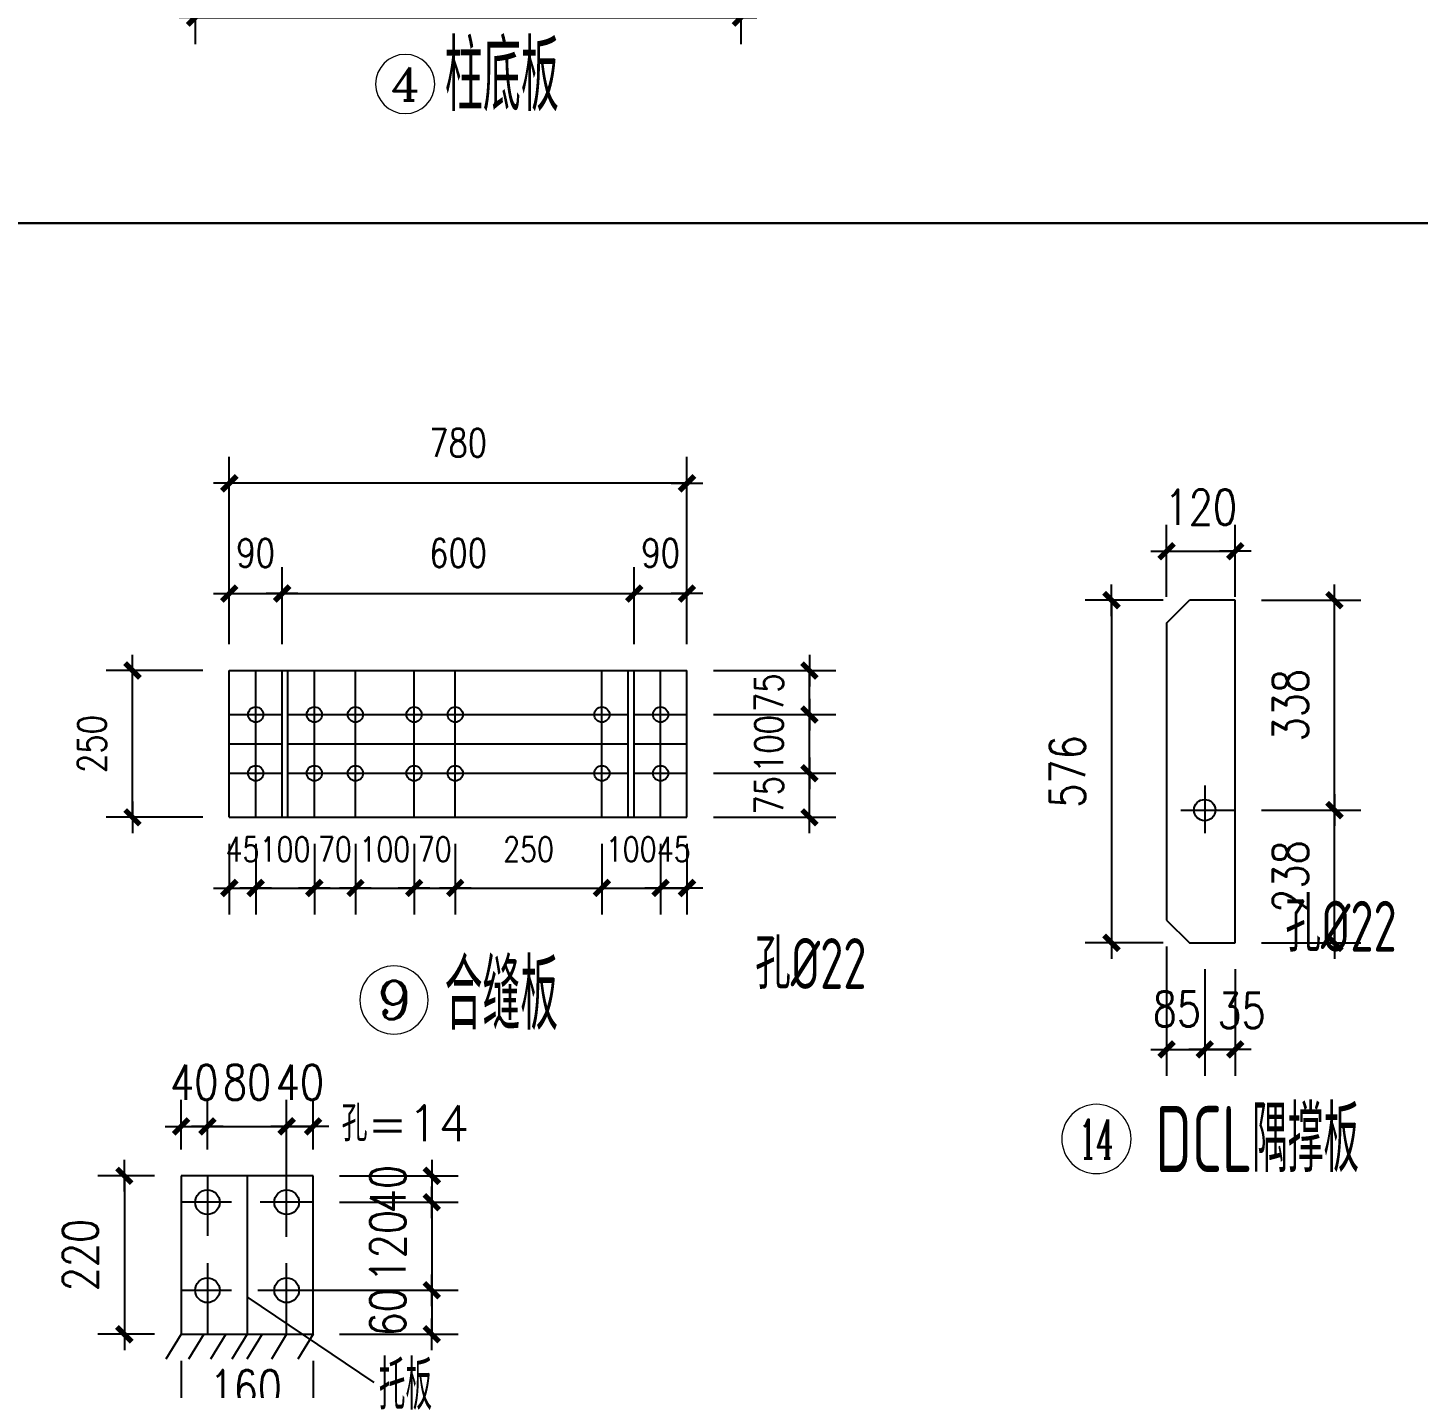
# Model space of a CAD drawing. Header units: millimetres. Extents: x 2451220 to 4527627, y -5186613 to -1639140.
# Drawn here: x 2491625 to 2496364, y -1728184 to -1723549 of the extents above; entities that cross this region are included whole.
import ezdxf
from ezdxf.enums import TextEntityAlignment as Align

# ---------------------------------------------------------------- set-up
doc = ezdxf.new("R2010")
doc.units = ezdxf.units.MM
doc.header["$LTSCALE"] = 1000
doc.header["$PDMODE"] = 34
doc.linetypes.add('CENTER', pattern=[50.8, 31.75, -6.35, 6.35, -6.35])
doc.layers.add('轴线层', color=1, linetype='CENTER', lineweight=15)
doc.layers.add('钢架', color=7, linetype='Continuous', lineweight=25)
doc.styles.add('COMPLEX', font='COMPLEX')
doc.styles.add('DIM_FONT', font='simplex.shx', dxfattribs={"width": 0.8, "bigfont": 'hztxt.shx'})
doc.styles.add('hz', font='gbenor.shx', dxfattribs={"width": 0.75, "height": 100, "bigfont": 'gbcbig.shx'})
doc.styles.get("Standard").update_dxf_attribs({"font": 'txt', "bigfont": 'gbcbig.shx'})
doc.styles.add('TSSD_Label', font='Tssdeng.shx', dxfattribs={"width": 0.7, "bigfont": 'hztxt.shx'})
doc.dimstyles.new('WGH(2)', dxfattribs={"dimscale": 1.2, "dimtxt": 100, "dimasz": 0.5, "dimexe": 75, "dimexo": 75, "dimgap": 75, "dimtad": 1, "dimdec": 0, "dimlfac": 0.5, "dimzin": 0, "dimdsep": 46, "dimtxsty": 'DIM_FONT', "dimblk1": '_DIMX', "dimblk2": '_DIMX', "dimsah": 1, "dimcen": 0.09, "dimclrd": 3, "dimclre": 3, "dimclrt": 7, "dimadec": 0, "dimazin": 0, "dimtfac": 1, "dimtdec": 0, "dimtix": 1, "dimtmove": 2, "dimatfit": 3, "dimldrblk": '_DIMX', "dimfxl": 1, "dimtolj": 1, "dimtzin": 0, "dimarcsym": 0})
doc.dimstyles.new('WGH(3)', dxfattribs={"dimscale": 1.2, "dimtxt": 100, "dimasz": 0.3, "dimexe": 75, "dimexo": 75, "dimgap": 75, "dimtad": 1, "dimdec": 0, "dimlfac": 0.333333, "dimzin": 0, "dimdsep": 46, "dimtxsty": 'DIM_FONT', "dimblk1": '_DIMX', "dimblk2": '_DIMX', "dimsah": 1, "dimcen": 0.09, "dimclrd": 3, "dimclre": 3, "dimclrt": 7, "dimazin": 0, "dimtfac": 1, "dimtdec": 0, "dimtix": 1, "dimtmove": 2, "dimatfit": 3, "dimldrblk": '_DIMX', "dimfxl": 1, "dimtolj": 1, "dimtzin": 0, "dimarcsym": 0})

# ---------------------------------------------------------------- blocks, each defined once
blk = doc.blocks.new('轴线标号')
at = {"lineweight": 13}
blk.add_circle((0, 0), 0.5, dxfattribs=at)
at = {"layer": '钢架', "lineweight": 13, "style": 'COMPLEX', "width": 1.041667}
blk.add_attdef('A', text='', height=0.56, dxfattribs=at).set_placement((-0.25, -0.28), (0.25, -0.28), align=Align.FIT)
blk = doc.blocks.new('_DIMX')
blk.add_line((-150, 0), (150, 0))
at = {"const_width": 50}
blk.add_lwpolyline([(-70, -70), (70, 70)], dxfattribs=at)
blk = doc.blocks.new('*D1917')
at = {"color": 3, "lineweight": -2}
for p, q in [((2492195.6, -1722992), (2492195.6, -1723604.4)), ((2494056, -1722989.3), (2494056, -1723604.4)), ((2492196, -1723514.4), (2494055.6, -1723514.4))]:
    blk.add_line(p, q, dxfattribs=at)
at = {"layer": 'Defpoints', "color": 0}
for p in [(2492195.6, -1722902), (2494056, -1722899.3), (2494056, -1723514.4)]:
    blk.add_point(p, dxfattribs=at)
at = {"color": 3, "lineweight": -2, "xscale": 0.36, "yscale": 0.36, "zscale": 0.36, "rotation": 180}
blk.add_blockref('_DIMX', (2492195.6, -1723514.4), dxfattribs=at)
at = {"color": 3, "lineweight": -2, "xscale": 0.36, "yscale": 0.36, "zscale": 0.36}
blk.add_blockref('_DIMX', (2494056, -1723514.4), dxfattribs=at)
at = {"color": 7, "insert": (2493125.8, -1723376.4), "char_height": 96, "attachment_point": 5, "style": 'DIM_FONT'}
blk.add_mtext('\\A1;930', dxfattribs=at)
blk = doc.blocks.new('*D1935')
at = {"color": 3, "lineweight": -2}
for p, q in [((2492057.7, -1727460.5), (2491864.5, -1727460.5)), ((2491954.5, -1727460.9), (2491954.5, -1728000.2)), ((2492057.7, -1728000.5), (2491864.5, -1728000.5))]:
    blk.add_line(p, q, dxfattribs=at)
at = {"layer": 'Defpoints', "color": 0}
for p in [(2492147.7, -1727460.5), (2491954.5, -1728000.5), (2492147.7, -1728000.5)]:
    blk.add_point(p, dxfattribs=at)
at = {"color": 3, "lineweight": -2, "xscale": 0.36, "yscale": 0.36, "zscale": 0.36}
for p, rotation in [((2491954.5, -1727460.5), 90), ((2491954.5, -1728000.5), 270)]:
    blk.add_blockref('_DIMX', p, dxfattribs=dict(at, rotation=rotation))
at = {"color": 7, "insert": (2491804.5, -1727730.5), "char_height": 120, "attachment_point": 5, "rotation": 90, "style": 'DIM_FONT'}
blk.add_mtext('\\A1;220', dxfattribs=at)
blk = doc.blocks.new('*D1936')
at = {"color": 3, "lineweight": -2}
for p, q in [((2492687.7, -1727460.5), (2493092.3, -1727460.5)), ((2493002.3, -1727460.2), (2493002.3, -1727459.8)), ((2493002.3, -1727460.5), (2493002.3, -1727550.5)), ((2492687.7, -1727550.5), (2493092.3, -1727550.5)), ((2493002.3, -1727550.9), (2493002.3, -1727551.2))]:
    blk.add_line(p, q, dxfattribs=at)
at = {"layer": 'Defpoints', "color": 0}
for p in [(2492597.7, -1727460.5), (2492597.7, -1727550.5), (2493002.3, -1727550.5)]:
    blk.add_point(p, dxfattribs=at)
at = {"color": 3, "lineweight": -2, "xscale": 0.36, "yscale": 0.36, "zscale": 0.36}
for p, rotation in [((2493002.3, -1727460.5), 270), ((2493002.3, -1727550.5), 90)]:
    blk.add_blockref('_DIMX', p, dxfattribs=dict(at, rotation=rotation))
at = {"color": 7, "insert": (2492852.3, -1727505.5), "char_height": 120, "attachment_point": 5, "rotation": 90, "style": 'DIM_FONT'}
blk.add_mtext('\\A1;40', dxfattribs=at)
blk = doc.blocks.new('*D1937')
at = {"color": 3, "lineweight": -2}
for p, q in [((2492687.7, -1727550.5), (2493092.3, -1727550.5)), ((2493002.3, -1727550.2), (2493002.3, -1727549.8)), ((2493002.3, -1727550.5), (2493002.3, -1727850.5)), ((2492409.6, -1727850.5), (2493092.3, -1727850.5)), ((2493002.3, -1727850.9), (2493002.3, -1727851.2))]:
    blk.add_line(p, q, dxfattribs=at)
at = {"layer": 'Defpoints', "color": 0}
for p in [(2492597.7, -1727550.5), (2492319.6, -1727850.5), (2493002.3, -1727850.5)]:
    blk.add_point(p, dxfattribs=at)
at = {"color": 3, "lineweight": -2, "xscale": 0.36, "yscale": 0.36, "zscale": 0.36}
for p, rotation in [((2493002.3, -1727550.5), 270), ((2493002.3, -1727850.5), 90)]:
    blk.add_blockref('_DIMX', p, dxfattribs=dict(at, rotation=rotation))
at = {"color": 7, "insert": (2492852.3, -1727700.5), "char_height": 120, "attachment_point": 5, "rotation": 90, "style": 'DIM_FONT'}
blk.add_mtext('\\A1;120', dxfattribs=at)
blk = doc.blocks.new('*D1938')
at = {"color": 3, "lineweight": -2}
for p, q in [((2492409.6, -1727850.5), (2493092.3, -1727850.5)), ((2493002.3, -1727850.2), (2493002.3, -1727849.8)), ((2493002.3, -1727850.5), (2493002.3, -1728000.5)), ((2492687.7, -1728000.5), (2493092.3, -1728000.5)), ((2493002.3, -1728000.9), (2493002.3, -1728001.2))]:
    blk.add_line(p, q, dxfattribs=at)
at = {"layer": 'Defpoints', "color": 0}
for p in [(2492319.6, -1727850.5), (2492597.7, -1728000.5), (2493002.3, -1728000.5)]:
    blk.add_point(p, dxfattribs=at)
at = {"color": 3, "lineweight": -2, "xscale": 0.36, "yscale": 0.36, "zscale": 0.36}
for p, rotation in [((2493002.3, -1727850.5), 270), ((2493002.3, -1728000.5), 90)]:
    blk.add_blockref('_DIMX', p, dxfattribs=dict(at, rotation=rotation))
at = {"color": 7, "insert": (2492852.3, -1727925.5), "char_height": 120, "attachment_point": 5, "rotation": 90, "style": 'DIM_FONT'}
blk.add_mtext('\\A1;60', dxfattribs=at)
blk = doc.blocks.new('*D1939')
at = {"color": 3, "lineweight": -2}
for p, q in [((2492147.7, -1727370.5), (2492147.7, -1727202.1)), ((2492237.7, -1727370.5), (2492237.7, -1727202.1)), ((2492147.4, -1727292.1), (2492147, -1727292.1)), ((2492147.7, -1727292.1), (2492237.7, -1727292.1)), ((2492238.1, -1727292.1), (2492238.5, -1727292.1))]:
    blk.add_line(p, q, dxfattribs=at)
at = {"layer": 'Defpoints', "color": 0}
for p in [(2492237.7, -1727292.1), (2492147.7, -1727460.5), (2492237.7, -1727460.5)]:
    blk.add_point(p, dxfattribs=at)
at = {"color": 3, "lineweight": -2, "xscale": 0.36, "yscale": 0.36, "zscale": 0.36}
blk.add_blockref('_DIMX', (2492147.7, -1727292.1), dxfattribs=at)
at = {"color": 3, "lineweight": -2, "xscale": 0.36, "yscale": 0.36, "zscale": 0.36, "rotation": 180}
blk.add_blockref('_DIMX', (2492237.7, -1727292.1), dxfattribs=at)
at = {"color": 7, "insert": (2492192.7, -1727142.1), "char_height": 120, "attachment_point": 5, "style": 'DIM_FONT'}
blk.add_mtext('\\A1;40', dxfattribs=at)
blk = doc.blocks.new('*D1940')
at = {"color": 3, "lineweight": -2}
for p, q in [((2492237.7, -1727370.5), (2492237.7, -1727202.1)), ((2492507.7, -1727668.5), (2492507.7, -1727202.1)), ((2492237.4, -1727292.1), (2492237, -1727292.1)), ((2492237.7, -1727292.1), (2492507.7, -1727292.1)), ((2492508.1, -1727292.1), (2492508.5, -1727292.1))]:
    blk.add_line(p, q, dxfattribs=at)
at = {"layer": 'Defpoints', "color": 0}
for p in [(2492507.7, -1727292.1), (2492237.7, -1727460.5), (2492507.7, -1727758.5)]:
    blk.add_point(p, dxfattribs=at)
at = {"color": 3, "lineweight": -2, "xscale": 0.36, "yscale": 0.36, "zscale": 0.36}
blk.add_blockref('_DIMX', (2492237.7, -1727292.1), dxfattribs=at)
at = {"color": 3, "lineweight": -2, "xscale": 0.36, "yscale": 0.36, "zscale": 0.36, "rotation": 180}
blk.add_blockref('_DIMX', (2492507.7, -1727292.1), dxfattribs=at)
at = {"color": 7, "insert": (2492372.7, -1727142.1), "char_height": 120, "attachment_point": 5, "style": 'DIM_FONT'}
blk.add_mtext('\\A1;80', dxfattribs=at)
blk = doc.blocks.new('*D1941')
at = {"color": 3, "lineweight": -2}
for p, q in [((2492507.7, -1727668.5), (2492507.7, -1727202.1)), ((2492597.7, -1727370.5), (2492597.7, -1727202.1)), ((2492507.4, -1727292.1), (2492507, -1727292.1)), ((2492507.7, -1727292.1), (2492597.7, -1727292.1)), ((2492598.1, -1727292.1), (2492598.5, -1727292.1))]:
    blk.add_line(p, q, dxfattribs=at)
at = {"layer": 'Defpoints', "color": 0}
for p in [(2492597.7, -1727292.1), (2492597.7, -1727460.5), (2492507.7, -1727758.5)]:
    blk.add_point(p, dxfattribs=at)
at = {"color": 3, "lineweight": -2, "xscale": 0.36, "yscale": 0.36, "zscale": 0.36}
blk.add_blockref('_DIMX', (2492507.7, -1727292.1), dxfattribs=at)
at = {"color": 3, "lineweight": -2, "xscale": 0.36, "yscale": 0.36, "zscale": 0.36, "rotation": 180}
blk.add_blockref('_DIMX', (2492597.7, -1727292.1), dxfattribs=at)
at = {"color": 7, "insert": (2492552.7, -1727142.1), "char_height": 120, "attachment_point": 5, "style": 'DIM_FONT'}
blk.add_mtext('\\A1;40', dxfattribs=at)
blk = doc.blocks.new('*D407')
at = {"color": 3, "lineweight": -2}
for p, q in [((2492147.7, -1728090.5), (2492147.7, -1728439.6)), ((2492597.7, -1728090.5), (2492597.7, -1728439.6)), ((2492148.1, -1728349.6), (2492597.4, -1728349.6))]:
    blk.add_line(p, q, dxfattribs=at)
at = {"layer": 'Defpoints', "color": 0}
for p in [(2492147.7, -1728000.5), (2492597.7, -1728000.5), (2492597.7, -1728349.6)]:
    blk.add_point(p, dxfattribs=at)
at = {"color": 3, "lineweight": -2, "xscale": 0.36, "yscale": 0.36, "zscale": 0.36, "rotation": 180}
blk.add_blockref('_DIMX', (2492147.7, -1728349.6), dxfattribs=at)
at = {"color": 3, "lineweight": -2, "xscale": 0.36, "yscale": 0.36, "zscale": 0.36}
blk.add_blockref('_DIMX', (2492597.7, -1728349.6), dxfattribs=at)
at = {"color": 7, "insert": (2492368.1, -1728182.6), "char_height": 120, "attachment_point": 5, "style": 'DIM_FONT'}
blk.add_mtext('\\A1;160', dxfattribs=at)
blk = doc.blocks.new('*D408')
at = {"color": 3, "lineweight": -2}
for p, q in [((2495494.8, -1725499.5), (2495229.2, -1725499.5)), ((2495319.2, -1725499.8), (2495319.2, -1726666.6)), ((2495494.8, -1726667), (2495229.2, -1726667))]:
    blk.add_line(p, q, dxfattribs=at)
at = {"layer": 'Defpoints', "color": 0}
for p in [(2495584.8, -1725499.5), (2495319.2, -1726667), (2495584.8, -1726667)]:
    blk.add_point(p, dxfattribs=at)
at = {"color": 3, "lineweight": -2, "xscale": 0.36, "yscale": 0.36, "zscale": 0.36}
for p, rotation in [((2495319.2, -1725499.5), 90), ((2495319.2, -1726667), 270)]:
    blk.add_blockref('_DIMX', p, dxfattribs=dict(at, rotation=rotation))
at = {"color": 7, "insert": (2495169.2, -1726083.2), "char_height": 120, "attachment_point": 5, "rotation": 90, "style": 'DIM_FONT'}
blk.add_mtext('\\A1;576', dxfattribs=at)
blk = doc.blocks.new('*D1951')
at = {"color": 3, "lineweight": -2}
for p, q in [((2495506.8, -1725487.5), (2495506.8, -1725242.6)), ((2495740.8, -1725487.5), (2495740.8, -1725242.6)), ((2495506.5, -1725332.6), (2495506.1, -1725332.6)), ((2495506.8, -1725332.6), (2495740.8, -1725332.6)), ((2495741.2, -1725332.6), (2495741.6, -1725332.6))]:
    blk.add_line(p, q, dxfattribs=at)
at = {"layer": 'Defpoints', "color": 0}
for p in [(2495740.8, -1725332.6), (2495506.8, -1725577.5), (2495740.8, -1725577.5)]:
    blk.add_point(p, dxfattribs=at)
at = {"color": 3, "lineweight": -2, "xscale": 0.36, "yscale": 0.36, "zscale": 0.36}
blk.add_blockref('_DIMX', (2495506.8, -1725332.6), dxfattribs=at)
at = {"color": 3, "lineweight": -2, "xscale": 0.36, "yscale": 0.36, "zscale": 0.36, "rotation": 180}
blk.add_blockref('_DIMX', (2495740.8, -1725332.6), dxfattribs=at)
at = {"color": 7, "insert": (2495623.8, -1725182.6), "char_height": 120, "attachment_point": 5, "style": 'DIM_FONT'}
blk.add_mtext('\\A1;120', dxfattribs=at)
blk = doc.blocks.new('*D1952')
at = {"color": 3, "lineweight": -2}
for p, q in [((2495506.8, -1726679), (2495506.8, -1727119.9)), ((2495636.8, -1726757), (2495636.8, -1727119.9)), ((2495506.5, -1727029.9), (2495506.1, -1727029.9)), ((2495506.8, -1727029.9), (2495636.8, -1727029.9)), ((2495637.2, -1727029.9), (2495637.6, -1727029.9))]:
    blk.add_line(p, q, dxfattribs=at)
at = {"layer": 'Defpoints', "color": 0}
for p in [(2495506.8, -1726589), (2495636.8, -1726667), (2495636.8, -1727029.9)]:
    blk.add_point(p, dxfattribs=at)
at = {"color": 3, "lineweight": -2, "xscale": 0.36, "yscale": 0.36, "zscale": 0.36}
blk.add_blockref('_DIMX', (2495506.8, -1727029.9), dxfattribs=at)
at = {"color": 3, "lineweight": -2, "xscale": 0.36, "yscale": 0.36, "zscale": 0.36, "rotation": 180}
blk.add_blockref('_DIMX', (2495636.8, -1727029.9), dxfattribs=at)
at = {"color": 7, "insert": (2495542.2, -1726892.1), "char_height": 120, "attachment_point": 5, "style": 'DIM_FONT'}
blk.add_mtext('\\A1;85', dxfattribs=at)
blk = doc.blocks.new('*D409')
at = {"color": 3, "lineweight": -2}
for p, q in [((2495636.8, -1726757), (2495636.8, -1727119.9)), ((2495740.8, -1726757), (2495740.8, -1727119.9)), ((2495636.5, -1727029.9), (2495636.1, -1727029.9)), ((2495636.8, -1727029.9), (2495740.8, -1727029.9)), ((2495741.2, -1727029.9), (2495741.6, -1727029.9))]:
    blk.add_line(p, q, dxfattribs=at)
at = {"layer": 'Defpoints', "color": 0}
for p in [(2495636.8, -1726667), (2495740.8, -1726667), (2495740.8, -1727029.9)]:
    blk.add_point(p, dxfattribs=at)
at = {"color": 3, "lineweight": -2, "xscale": 0.36, "yscale": 0.36, "zscale": 0.36}
blk.add_blockref('_DIMX', (2495636.8, -1727029.9), dxfattribs=at)
at = {"color": 3, "lineweight": -2, "xscale": 0.36, "yscale": 0.36, "zscale": 0.36, "rotation": 180}
blk.add_blockref('_DIMX', (2495740.8, -1727029.9), dxfattribs=at)
at = {"color": 7, "insert": (2495762.5, -1726897.6), "char_height": 120, "attachment_point": 5, "style": 'DIM_FONT'}
blk.add_mtext('\\A1;35', dxfattribs=at)
blk = doc.blocks.new('*D1953')
at = {"color": 3, "lineweight": -2}
for p, q in [((2495830.8, -1726214.6), (2496169.2, -1726214.6)), ((2496079.2, -1726666.6), (2496079.2, -1726215)), ((2495830.8, -1726667), (2496169.2, -1726667))]:
    blk.add_line(p, q, dxfattribs=at)
at = {"layer": 'Defpoints', "color": 0}
for p in [(2495740.8, -1726214.6), (2496079.2, -1726214.6), (2495740.8, -1726667)]:
    blk.add_point(p, dxfattribs=at)
at = {"color": 3, "lineweight": -2, "xscale": 0.36, "yscale": 0.36, "zscale": 0.36}
for p, rotation in [((2496079.2, -1726214.6), 90), ((2496079.2, -1726667), 270)]:
    blk.add_blockref('_DIMX', p, dxfattribs=dict(at, rotation=rotation))
at = {"color": 7, "insert": (2495929.2, -1726440.8), "char_height": 120, "attachment_point": 5, "rotation": 90, "style": 'DIM_FONT'}
blk.add_mtext('\\A1;238', dxfattribs=at)
blk = doc.blocks.new('*D1954')
at = {"color": 3, "lineweight": -2}
for p, q in [((2495830.8, -1725499.5), (2496169.2, -1725499.5)), ((2496079.2, -1726214.3), (2496079.2, -1725499.8)), ((2495830.8, -1726214.6), (2496169.2, -1726214.6))]:
    blk.add_line(p, q, dxfattribs=at)
at = {"layer": 'Defpoints', "color": 0}
for p in [(2495740.8, -1725499.5), (2496079.2, -1725499.5), (2495740.8, -1726214.6)]:
    blk.add_point(p, dxfattribs=at)
at = {"color": 3, "lineweight": -2, "xscale": 0.36, "yscale": 0.36, "zscale": 0.36}
for p, rotation in [((2496079.2, -1725499.5), 90), ((2496079.2, -1726214.6), 270)]:
    blk.add_blockref('_DIMX', p, dxfattribs=dict(at, rotation=rotation))
at = {"color": 7, "insert": (2495929.2, -1725857.1), "char_height": 120, "attachment_point": 5, "rotation": 90, "style": 'DIM_FONT'}
blk.add_mtext('\\A1;338', dxfattribs=at)
blk = doc.blocks.new('*D1959')
at = {"color": 3, "lineweight": -2}
for p, q in [((2492312.2, -1726329.1), (2492312.2, -1726569.9)), ((2492402.2, -1726329.1), (2492402.2, -1726569.9)), ((2492311.9, -1726479.9), (2492311.5, -1726479.9)), ((2492312.2, -1726479.9), (2492402.2, -1726479.9)), ((2492402.6, -1726479.9), (2492403, -1726479.9))]:
    blk.add_line(p, q, dxfattribs=at)
at = {"layer": 'Defpoints', "color": 0}
for p in [(2492312.2, -1726239.1), (2492402.2, -1726239.1), (2492402.2, -1726479.9)]:
    blk.add_point(p, dxfattribs=at)
at = {"color": 3, "lineweight": -2, "xscale": 0.36, "yscale": 0.36, "zscale": 0.36}
blk.add_blockref('_DIMX', (2492312.2, -1726479.9), dxfattribs=at)
at = {"color": 3, "lineweight": -2, "xscale": 0.36, "yscale": 0.36, "zscale": 0.36, "rotation": 180}
blk.add_blockref('_DIMX', (2492402.2, -1726479.9), dxfattribs=at)
at = {"color": 7, "insert": (2492357.2, -1726347.9), "char_height": 84, "attachment_point": 5, "style": 'DIM_FONT'}
blk.add_mtext('\\A1;45', dxfattribs=at)
blk = doc.blocks.new('*D1960')
at = {"color": 3, "lineweight": -2}
for p, q in [((2492602.2, -1726329.1), (2492602.2, -1726569.9)), ((2492402.2, -1726419.1), (2492402.2, -1726569.9)), ((2492401.9, -1726479.9), (2492401.5, -1726479.9)), ((2492402.2, -1726479.9), (2492602.2, -1726479.9)), ((2492602.6, -1726479.9), (2492603, -1726479.9))]:
    blk.add_line(p, q, dxfattribs=at)
at = {"layer": 'Defpoints', "color": 0}
for p in [(2492602.2, -1726239.1), (2492402.2, -1726329.1), (2492602.2, -1726479.9)]:
    blk.add_point(p, dxfattribs=at)
at = {"color": 3, "lineweight": -2, "xscale": 0.36, "yscale": 0.36, "zscale": 0.36}
blk.add_blockref('_DIMX', (2492402.2, -1726479.9), dxfattribs=at)
at = {"color": 3, "lineweight": -2, "xscale": 0.36, "yscale": 0.36, "zscale": 0.36, "rotation": 180}
blk.add_blockref('_DIMX', (2492602.2, -1726479.9), dxfattribs=at)
at = {"color": 7, "insert": (2492502.2, -1726347.9), "char_height": 84, "attachment_point": 5, "style": 'DIM_FONT'}
blk.add_mtext('\\A1;100', dxfattribs=at)
blk = doc.blocks.new('*D1961')
at = {"color": 3, "lineweight": -2}
for p, q in [((2492602.2, -1726329.1), (2492602.2, -1726569.9)), ((2492742.2, -1726329.1), (2492742.2, -1726569.9)), ((2492601.9, -1726479.9), (2492601.5, -1726479.9)), ((2492602.2, -1726479.9), (2492742.2, -1726479.9)), ((2492742.6, -1726479.9), (2492743, -1726479.9))]:
    blk.add_line(p, q, dxfattribs=at)
at = {"layer": 'Defpoints', "color": 0}
for p in [(2492602.2, -1726239.1), (2492742.2, -1726239.1), (2492742.2, -1726479.9)]:
    blk.add_point(p, dxfattribs=at)
at = {"color": 3, "lineweight": -2, "xscale": 0.36, "yscale": 0.36, "zscale": 0.36}
blk.add_blockref('_DIMX', (2492602.2, -1726479.9), dxfattribs=at)
at = {"color": 3, "lineweight": -2, "xscale": 0.36, "yscale": 0.36, "zscale": 0.36, "rotation": 180}
blk.add_blockref('_DIMX', (2492742.2, -1726479.9), dxfattribs=at)
at = {"color": 7, "insert": (2492672.2, -1726347.9), "char_height": 84, "attachment_point": 5, "style": 'DIM_FONT'}
blk.add_mtext('\\A1;70', dxfattribs=at)
blk = doc.blocks.new('*D1962')
at = {"color": 3, "lineweight": -2}
for p, q in [((2493782.2, -1726329.1), (2493782.2, -1726569.9)), ((2493872.2, -1726329.1), (2493872.2, -1726569.9)), ((2493781.9, -1726479.9), (2493781.5, -1726479.9)), ((2493782.2, -1726479.9), (2493872.2, -1726479.9)), ((2493872.6, -1726479.9), (2493873, -1726479.9))]:
    blk.add_line(p, q, dxfattribs=at)
at = {"layer": 'Defpoints', "color": 0}
for p in [(2493782.2, -1726239.1), (2493872.2, -1726239.1), (2493872.2, -1726479.9)]:
    blk.add_point(p, dxfattribs=at)
at = {"color": 3, "lineweight": -2, "xscale": 0.36, "yscale": 0.36, "zscale": 0.36}
blk.add_blockref('_DIMX', (2493782.2, -1726479.9), dxfattribs=at)
at = {"color": 3, "lineweight": -2, "xscale": 0.36, "yscale": 0.36, "zscale": 0.36, "rotation": 180}
blk.add_blockref('_DIMX', (2493872.2, -1726479.9), dxfattribs=at)
at = {"color": 7, "insert": (2493827.2, -1726347.9), "char_height": 84, "attachment_point": 5, "style": 'DIM_FONT'}
blk.add_mtext('\\A1;45', dxfattribs=at)
blk = doc.blocks.new('*D1963')
at = {"color": 3, "lineweight": -2}
for p, q in [((2492222.2, -1725739.1), (2491892.4, -1725739.1)), ((2491982.4, -1726238.7), (2491982.4, -1725739.4)), ((2492222.2, -1726239.1), (2491892.4, -1726239.1))]:
    blk.add_line(p, q, dxfattribs=at)
at = {"layer": 'Defpoints', "color": 0}
for p in [(2491982.4, -1725739.1), (2492312.2, -1725739.1), (2492312.2, -1726239.1)]:
    blk.add_point(p, dxfattribs=at)
at = {"color": 3, "lineweight": -2, "xscale": 0.36, "yscale": 0.36, "zscale": 0.36}
for p, rotation in [((2491982.4, -1725739.1), 90), ((2491982.4, -1726239.1), 270)]:
    blk.add_blockref('_DIMX', p, dxfattribs=dict(at, rotation=rotation))
at = {"color": 7, "insert": (2491844.4, -1725989.1), "char_height": 96, "attachment_point": 5, "rotation": 90, "style": 'DIM_FONT'}
blk.add_mtext('\\A1;250', dxfattribs=at)
blk = doc.blocks.new('*D413')
at = {"color": 3, "lineweight": -2}
for p, q in [((2492312.2, -1725649.1), (2492312.2, -1725386.7)), ((2492492.2, -1725649.1), (2492492.2, -1725386.7)), ((2492311.9, -1725476.7), (2492311.5, -1725476.7)), ((2492312.2, -1725476.7), (2492492.2, -1725476.7)), ((2492492.6, -1725476.7), (2492493, -1725476.7))]:
    blk.add_line(p, q, dxfattribs=at)
at = {"layer": 'Defpoints', "color": 0}
for p in [(2492492.2, -1725476.7), (2492312.2, -1725739.1), (2492492.2, -1725739.1)]:
    blk.add_point(p, dxfattribs=at)
at = {"color": 3, "lineweight": -2, "xscale": 0.36, "yscale": 0.36, "zscale": 0.36}
blk.add_blockref('_DIMX', (2492312.2, -1725476.7), dxfattribs=at)
at = {"color": 3, "lineweight": -2, "xscale": 0.36, "yscale": 0.36, "zscale": 0.36, "rotation": 180}
blk.add_blockref('_DIMX', (2492492.2, -1725476.7), dxfattribs=at)
at = {"color": 7, "insert": (2492402.2, -1725338.7), "char_height": 96, "attachment_point": 5, "style": 'DIM_FONT'}
blk.add_mtext('\\A1;90', dxfattribs=at)
blk = doc.blocks.new('*D1964')
at = {"color": 3, "lineweight": -2}
for p, q in [((2492492.2, -1725649.1), (2492492.2, -1725386.7)), ((2493692.2, -1725649.1), (2493692.2, -1725386.7)), ((2492492.6, -1725476.7), (2493691.9, -1725476.7))]:
    blk.add_line(p, q, dxfattribs=at)
at = {"layer": 'Defpoints', "color": 0}
for p in [(2493692.2, -1725476.7), (2492492.2, -1725739.1), (2493692.2, -1725739.1)]:
    blk.add_point(p, dxfattribs=at)
at = {"color": 3, "lineweight": -2, "xscale": 0.36, "yscale": 0.36, "zscale": 0.36, "rotation": 180}
blk.add_blockref('_DIMX', (2492492.2, -1725476.7), dxfattribs=at)
at = {"color": 3, "lineweight": -2, "xscale": 0.36, "yscale": 0.36, "zscale": 0.36}
blk.add_blockref('_DIMX', (2493692.2, -1725476.7), dxfattribs=at)
at = {"color": 7, "insert": (2493092.2, -1725338.7), "char_height": 96, "attachment_point": 5, "style": 'DIM_FONT'}
blk.add_mtext('\\A1;600', dxfattribs=at)
blk = doc.blocks.new('*D1965')
at = {"color": 3, "lineweight": -2}
for p, q in [((2493692.2, -1725649.1), (2493692.2, -1725386.7)), ((2493872.2, -1725649.1), (2493872.2, -1725386.7)), ((2493691.9, -1725476.7), (2493691.5, -1725476.7)), ((2493692.2, -1725476.7), (2493872.2, -1725476.7)), ((2493872.6, -1725476.7), (2493873, -1725476.7))]:
    blk.add_line(p, q, dxfattribs=at)
at = {"layer": 'Defpoints', "color": 0}
for p in [(2493872.2, -1725476.7), (2493692.2, -1725739.1), (2493872.2, -1725739.1)]:
    blk.add_point(p, dxfattribs=at)
at = {"color": 3, "lineweight": -2, "xscale": 0.36, "yscale": 0.36, "zscale": 0.36}
blk.add_blockref('_DIMX', (2493692.2, -1725476.7), dxfattribs=at)
at = {"color": 3, "lineweight": -2, "xscale": 0.36, "yscale": 0.36, "zscale": 0.36, "rotation": 180}
blk.add_blockref('_DIMX', (2493872.2, -1725476.7), dxfattribs=at)
at = {"color": 7, "insert": (2493782.2, -1725338.7), "char_height": 96, "attachment_point": 5, "style": 'DIM_FONT'}
blk.add_mtext('\\A1;90', dxfattribs=at)
blk = doc.blocks.new('*D1966')
at = {"color": 3, "lineweight": -2}
for p, q in [((2492312.2, -1725649.1), (2492312.2, -1725011.1)), ((2493872.2, -1725649.1), (2493872.2, -1725011.1)), ((2493871.9, -1725101.1), (2492312.6, -1725101.1))]:
    blk.add_line(p, q, dxfattribs=at)
at = {"layer": 'Defpoints', "color": 0}
for p in [(2492312.2, -1725101.1), (2492312.2, -1725739.1), (2493872.2, -1725739.1)]:
    blk.add_point(p, dxfattribs=at)
at = {"color": 3, "lineweight": -2, "xscale": 0.36, "yscale": 0.36, "zscale": 0.36, "rotation": 180}
blk.add_blockref('_DIMX', (2492312.2, -1725101.1), dxfattribs=at)
at = {"color": 3, "lineweight": -2, "xscale": 0.36, "yscale": 0.36, "zscale": 0.36}
blk.add_blockref('_DIMX', (2493872.2, -1725101.1), dxfattribs=at)
at = {"color": 7, "insert": (2493092.2, -1724963.1), "char_height": 96, "attachment_point": 5, "style": 'DIM_FONT'}
blk.add_mtext('\\A1;780', dxfattribs=at)
blk = doc.blocks.new('*D414')
at = {"color": 3, "lineweight": -2}
for p, q in [((2493962.2, -1726089.1), (2494379.7, -1726089.1)), ((2494289.7, -1726088.7), (2494289.7, -1726088.4)), ((2494289.7, -1726239.1), (2494289.7, -1726089.1)), ((2493962.2, -1726239.1), (2494379.7, -1726239.1)), ((2494289.7, -1726239.4), (2494289.7, -1726239.8))]:
    blk.add_line(p, q, dxfattribs=at)
at = {"layer": 'Defpoints', "color": 0}
for p in [(2493872.2, -1726089.1), (2494289.7, -1726089.1), (2493872.2, -1726239.1)]:
    blk.add_point(p, dxfattribs=at)
at = {"color": 3, "lineweight": -2, "xscale": 0.36, "yscale": 0.36, "zscale": 0.36}
for p, rotation in [((2494289.7, -1726089.1), 270), ((2494289.7, -1726239.1), 90)]:
    blk.add_blockref('_DIMX', p, dxfattribs=dict(at, rotation=rotation))
at = {"color": 7, "insert": (2494151.7, -1726164.1), "char_height": 96, "attachment_point": 5, "rotation": 90, "style": 'DIM_FONT'}
blk.add_mtext('\\A1;75', dxfattribs=at)
blk = doc.blocks.new('*D1967')
at = {"color": 3, "lineweight": -2}
for p, q in [((2493962.2, -1725889.1), (2494379.7, -1725889.1)), ((2494289.7, -1725888.7), (2494289.7, -1725888.4)), ((2494289.7, -1726089.1), (2494289.7, -1725889.1)), ((2493962.2, -1726089.1), (2494379.7, -1726089.1)), ((2494289.7, -1726089.4), (2494289.7, -1726089.8))]:
    blk.add_line(p, q, dxfattribs=at)
at = {"layer": 'Defpoints', "color": 0}
for p in [(2493872.2, -1725889.1), (2494289.7, -1725889.1), (2493872.2, -1726089.1)]:
    blk.add_point(p, dxfattribs=at)
at = {"color": 3, "lineweight": -2, "xscale": 0.36, "yscale": 0.36, "zscale": 0.36}
for p, rotation in [((2494289.7, -1725889.1), 270), ((2494289.7, -1726089.1), 90)]:
    blk.add_blockref('_DIMX', p, dxfattribs=dict(at, rotation=rotation))
at = {"color": 7, "insert": (2494151.7, -1725989.1), "char_height": 96, "attachment_point": 5, "rotation": 90, "style": 'DIM_FONT'}
blk.add_mtext('\\A1;100', dxfattribs=at)
blk = doc.blocks.new('*D1968')
at = {"color": 3, "lineweight": -2}
for p, q in [((2493962.2, -1725739.1), (2494379.7, -1725739.1)), ((2494289.7, -1725738.7), (2494289.7, -1725738.4)), ((2494289.7, -1725889.1), (2494289.7, -1725739.1)), ((2493962.2, -1725889.1), (2494379.7, -1725889.1)), ((2494289.7, -1725889.4), (2494289.7, -1725889.8))]:
    blk.add_line(p, q, dxfattribs=at)
at = {"layer": 'Defpoints', "color": 0}
for p in [(2493872.2, -1725739.1), (2494289.7, -1725739.1), (2493872.2, -1725889.1)]:
    blk.add_point(p, dxfattribs=at)
at = {"color": 3, "lineweight": -2, "xscale": 0.36, "yscale": 0.36, "zscale": 0.36}
for p, rotation in [((2494289.7, -1725739.1), 270), ((2494289.7, -1725889.1), 90)]:
    blk.add_blockref('_DIMX', p, dxfattribs=dict(at, rotation=rotation))
at = {"color": 7, "insert": (2494151.7, -1725814.1), "char_height": 96, "attachment_point": 5, "rotation": 90, "style": 'DIM_FONT'}
blk.add_mtext('\\A1;75', dxfattribs=at)
blk = doc.blocks.new('*D1969')
at = {"color": 3, "lineweight": -2}
for p, q in [((2493582.2, -1726329.1), (2493582.2, -1726569.9)), ((2493782.2, -1726329.1), (2493782.2, -1726569.9)), ((2493581.9, -1726479.9), (2493581.5, -1726479.9)), ((2493582.2, -1726479.9), (2493782.2, -1726479.9)), ((2493782.6, -1726479.9), (2493783, -1726479.9))]:
    blk.add_line(p, q, dxfattribs=at)
at = {"layer": 'Defpoints', "color": 0}
for p in [(2493582.2, -1726239.1), (2493782.2, -1726239.1), (2493782.2, -1726479.9)]:
    blk.add_point(p, dxfattribs=at)
at = {"color": 3, "lineweight": -2, "xscale": 0.36, "yscale": 0.36, "zscale": 0.36}
blk.add_blockref('_DIMX', (2493582.2, -1726479.9), dxfattribs=at)
at = {"color": 3, "lineweight": -2, "xscale": 0.36, "yscale": 0.36, "zscale": 0.36, "rotation": 180}
blk.add_blockref('_DIMX', (2493782.2, -1726479.9), dxfattribs=at)
at = {"color": 7, "insert": (2493682.2, -1726347.9), "char_height": 84, "attachment_point": 5, "style": 'DIM_FONT'}
blk.add_mtext('\\A1;100', dxfattribs=at)
blk = doc.blocks.new('*D415')
at = {"color": 3, "lineweight": -2}
for p, q in [((2493082.2, -1726329.1), (2493082.2, -1726569.9)), ((2493582.2, -1726329.1), (2493582.2, -1726569.9)), ((2493082.6, -1726479.9), (2493581.9, -1726479.9))]:
    blk.add_line(p, q, dxfattribs=at)
at = {"layer": 'Defpoints', "color": 0}
for p in [(2493082.2, -1726239.1), (2493582.2, -1726239.1), (2493582.2, -1726479.9)]:
    blk.add_point(p, dxfattribs=at)
at = {"color": 3, "lineweight": -2, "xscale": 0.36, "yscale": 0.36, "zscale": 0.36, "rotation": 180}
blk.add_blockref('_DIMX', (2493082.2, -1726479.9), dxfattribs=at)
at = {"color": 3, "lineweight": -2, "xscale": 0.36, "yscale": 0.36, "zscale": 0.36}
blk.add_blockref('_DIMX', (2493582.2, -1726479.9), dxfattribs=at)
at = {"color": 7, "insert": (2493332.2, -1726347.9), "char_height": 84, "attachment_point": 5, "style": 'DIM_FONT'}
blk.add_mtext('\\A1;250', dxfattribs=at)
blk = doc.blocks.new('*D416')
at = {"color": 3, "lineweight": -2}
for p, q in [((2492942.2, -1726329.1), (2492942.2, -1726569.9)), ((2493082.2, -1726329.1), (2493082.2, -1726569.9)), ((2492941.9, -1726479.9), (2492941.5, -1726479.9)), ((2492942.2, -1726479.9), (2493082.2, -1726479.9)), ((2493082.6, -1726479.9), (2493083, -1726479.9))]:
    blk.add_line(p, q, dxfattribs=at)
at = {"layer": 'Defpoints', "color": 0}
for p in [(2492942.2, -1726239.1), (2493082.2, -1726239.1), (2493082.2, -1726479.9)]:
    blk.add_point(p, dxfattribs=at)
at = {"color": 3, "lineweight": -2, "xscale": 0.36, "yscale": 0.36, "zscale": 0.36}
blk.add_blockref('_DIMX', (2492942.2, -1726479.9), dxfattribs=at)
at = {"color": 3, "lineweight": -2, "xscale": 0.36, "yscale": 0.36, "zscale": 0.36, "rotation": 180}
blk.add_blockref('_DIMX', (2493082.2, -1726479.9), dxfattribs=at)
at = {"color": 7, "insert": (2493012.2, -1726347.9), "char_height": 84, "attachment_point": 5, "style": 'DIM_FONT'}
blk.add_mtext('\\A1;70', dxfattribs=at)
blk = doc.blocks.new('*D417')
at = {"color": 3, "lineweight": -2}
for p, q in [((2492742.2, -1726329.1), (2492742.2, -1726569.9)), ((2492942.2, -1726329.1), (2492942.2, -1726569.9)), ((2492741.9, -1726479.9), (2492741.5, -1726479.9)), ((2492742.2, -1726479.9), (2492942.2, -1726479.9)), ((2492942.6, -1726479.9), (2492943, -1726479.9))]:
    blk.add_line(p, q, dxfattribs=at)
at = {"layer": 'Defpoints', "color": 0}
for p in [(2492742.2, -1726239.1), (2492942.2, -1726239.1), (2492942.2, -1726479.9)]:
    blk.add_point(p, dxfattribs=at)
at = {"color": 3, "lineweight": -2, "xscale": 0.36, "yscale": 0.36, "zscale": 0.36}
blk.add_blockref('_DIMX', (2492742.2, -1726479.9), dxfattribs=at)
at = {"color": 3, "lineweight": -2, "xscale": 0.36, "yscale": 0.36, "zscale": 0.36, "rotation": 180}
blk.add_blockref('_DIMX', (2492942.2, -1726479.9), dxfattribs=at)
at = {"color": 7, "insert": (2492842.2, -1726347.9), "char_height": 84, "attachment_point": 5, "style": 'DIM_FONT'}
blk.add_mtext('\\A1;100', dxfattribs=at)

msp = doc.modelspace()

# ---------------------------------------------------------------- linework, layer by layer
at = {"color": 0}
for p, q in [((2495506.8, -1725577.5), (2495584.8, -1725499.5)), ((2495740.8, -1725499.5), (2495584.8, -1725499.5)), ((2495740.8, -1726667), (2495740.8, -1725499.5)), ((2495506.8, -1725577.5), (2495506.8, -1726589)), ((2495636.8, -1726130.8), (2495636.8, -1726293.2)), ((2495555.8, -1726214.6), (2495740.8, -1726214.6)), ((2495506.8, -1726589), (2495584.8, -1726667)), ((2495584.8, -1726667), (2495740.8, -1726667))]:
    msp.add_line(p, q, dxfattribs=at)
for p, q in [((2492312.2, -1725739.1), (2493872.2, -1725739.1)), ((2492312.2, -1726239.1), (2492312.2, -1725739.1)), ((2492402.2, -1726239.1), (2492402.2, -1725739.1)), ((2492492.2, -1726239.1), (2492492.2, -1725739.1)), ((2492512.2, -1726239.1), (2492512.2, -1725739.1)), ((2492602.2, -1726239.1), (2492602.2, -1725739.1)), ((2492742.2, -1726239.1), (2492742.2, -1725739.1)), ((2492942.2, -1726239.1), (2492942.2, -1725739.1)), ((2493082.2, -1726239.1), (2493082.2, -1725739.1)), ((2493582.2, -1726239.1), (2493582.2, -1725739.1)), ((2493672.2, -1726239.1), (2493672.2, -1725739.1)), ((2493692.2, -1726239.1), (2493692.2, -1725739.1)), ((2493782.2, -1726239.1), (2493782.2, -1725739.1)), ((2493872.2, -1726239.1), (2493872.2, -1725739.1)), ((2492312.2, -1725889.1), (2492492.2, -1725889.1)), ((2492512.2, -1725889.1), (2493672.2, -1725889.1)), ((2493692.2, -1725889.1), (2493872.2, -1725889.1)), ((2492312.2, -1725989.1), (2492492.2, -1725989.1)), ((2492512.2, -1725989.1), (2493672.2, -1725989.1)), ((2493692.2, -1725989.1), (2493872.2, -1725989.1)), ((2492312.2, -1726089.1), (2492492.2, -1726089.1)), ((2492512.2, -1726089.1), (2493672.2, -1726089.1)), ((2493692.2, -1726089.1), (2493872.2, -1726089.1)), ((2492312.2, -1726239.1), (2493872.2, -1726239.1)), ((2492147.7, -1727460.5), (2492147.7, -1728000.5)), ((2492597.7, -1727460.5), (2492147.7, -1727460.5)), ((2492237.7, -1727460.5), (2492237.7, -1727664.8)), ((2492372.7, -1727460.5), (2492372.7, -1728000.5)), ((2492507.7, -1727664.8), (2492507.7, -1727460.5)), ((2492597.7, -1728000.5), (2492597.7, -1727460.5)), ((2492319.6, -1727550.5), (2492147.7, -1727550.5)), ((2492597.7, -1727550.5), (2492417.6, -1727550.5)), ((2492237.7, -1727758.5), (2492237.7, -1728000.5)), ((2492507.7, -1728000.5), (2492507.7, -1727758.5)), ((2492147.7, -1727850.5), (2492319.6, -1727850.5)), ((2492805.8, -1728164.5), (2492372.7, -1727872.7)), ((2492417.6, -1727850.5), (2492597.7, -1727850.5)), ((2492147.7, -1728000.5), (2492095.7, -1728085.3)), ((2492147.7, -1728000.5), (2492597.7, -1728000.5)), ((2492225, -1728000.5), (2492173, -1728085.3)), ((2492300.4, -1728000.5), (2492248.3, -1728085.3)), ((2492372.7, -1728000.5), (2492320.7, -1728085.3)), ((2492423.7, -1728000.5), (2492371.7, -1728085.3)), ((2492507.7, -1728000.5), (2492455.7, -1728085.3)), ((2492597.7, -1728000.5), (2492545.7, -1728085.3))]:
    msp.add_line(p, q)
for points in [[(2499972, -1724214.5), (2483552.7, -1724214.5), (2483552.7, -1711257.5), (2499972, -1711257.5)], [(2499972, -1737171.4), (2483552.7, -1737171.4), (2483552.7, -1724214.5), (2499972, -1724214.5)]]:
    msp.add_lwpolyline(points, close=True)
for centre, radius in [((2492402.2, -1725889.1), 26), ((2492602.2, -1725889.1), 26), ((2492742.2, -1725889.1), 26), ((2492942.2, -1725889.1), 26), ((2493082.2, -1725889.1), 26), ((2493582.2, -1725889.1), 26), ((2493782.2, -1725889.1), 26), ((2492402.2, -1726089.1), 26), ((2492602.2, -1726089.1), 26), ((2492742.2, -1726089.1), 26), ((2492942.2, -1726089.1), 26), ((2493082.2, -1726089.1), 26), ((2493582.2, -1726089.1), 26), ((2493782.2, -1726089.1), 26), ((2492237.7, -1727550.5), 42), ((2492507.7, -1727550.5), 42), ((2492237.7, -1727850.5), 42), ((2492507.7, -1727850.5), 42)]:
    msp.add_circle(centre, radius)
msp.add_circle((2495636.8, -1726214.6), 36.4, dxfattribs=at)

# ---------------------------------------------------------------- block references
ref = msp.add_blockref('轴线标号', (2492911.8, -1723740.6), dxfattribs=dict(xscale=-201.8218843135983, yscale=201.8218843135983, zscale=201.8218843136332))
ref.add_attrib('A', '4', dxfattribs={"layer": '钢架', "lineweight": 13, "height": 113, "style": 'COMPLEX', "width": 1.171875}).set_placement((2492861.4, -1723797.1), (2492962.3, -1723797.1), align=Align.FIT)
ref = msp.add_blockref('轴线标号', (2492873.4, -1726861.5), dxfattribs=dict(xscale=-232.4988107294776, yscale=232.4988107294776, zscale=232.4988107293054))
ref.add_attrib('A', '9', dxfattribs={"layer": '钢架', "lineweight": 13, "height": 130.2, "style": 'COMPLEX', "width": 1.339286}).set_placement((2492815.3, -1726926.6), (2492931.6, -1726926.6), align=Align.FIT)
ref = msp.add_blockref('轴线标号', (2495267.7, -1727335), dxfattribs=dict(xscale=-236.1316046467982, yscale=236.1316046467982, zscale=236.1316046469508))
ref.add_attrib('A', '14', dxfattribs={"layer": '钢架', "lineweight": 13, "height": 132.23, "style": 'COMPLEX', "width": 0.604839}).set_placement((2495208.7, -1727401.1), (2495326.7, -1727401.1), align=Align.FIT)

# ---------------------------------------------------------------- texts
at = {"color": 0, "style": 'TSSD_Label', "width": 0.7}
for p in [(2496291.1, -1726748.6), (2494483.9, -1726875.6)]:
    msp.add_text('孔%%C22', height=173.11, dxfattribs=at).set_placement(p, align=Align.BOTTOM_RIGHT)
at = {"layer": '轴线层', "color": 4, "linetype": 'ByBlock', "insert": (2492695, -1727220.5), "char_height": 122.5, "attachment_point": 1}
msp.add_mtext_dynamic_manual_height_columns('孔=14', width=1506.743, gutter_width=12.5, heights=[336], dxfattribs=at)
at = {"layer": '钢架', "lineweight": 13, "attachment_point": 1, "style": 'hz'}
for s, insert, char_height, width in [('柱底板', (2493046.9, -1723592.7), 240, 983.576), ('合缝板', (2493046.1, -1726724.4), 238.88, 978.981), ('  DCL隅撑板', (2495286.2, -1727222.8), 224.64, 920.627)]:
    msp.add_mtext(s, dxfattribs=dict(at, insert=insert, char_height=char_height, width=width))
at = {"layer": '钢架', "lineweight": 13, "insert": (2492822, -1728089.9), "char_height": 168, "attachment_point": 1, "style": 'hz'}
msp.add_mtext_dynamic_manual_height_columns('托板', width=1506.743, gutter_width=12.5, heights=[336], dxfattribs=at).dxf.set("width", 688.503)

# ---------------------------------------------------------------- dimensions: what is measured, and where the dimension line sits
for base, p1, p2, override, picture, middle in [((2494056, -1723514.4), (2492195.6, -1722902), (2494056, -1722899.3), {"dimtxt": 80, "dimasz": 0.3}, '*D1917', (2493125.8, -1723376.4)), ((2493782.2, -1726479.9), (2493582.2, -1726239.1), (2493782.2, -1726239.1), {"dimtxt": 70, "dimasz": 0.3}, '*D1969', (2493682.2, -1726347.9))]:
    dim = msp.add_linear_dim(base=base, p1=p1, p2=p2, dimstyle='WGH(2)', override=override)
    dim.commit()
    dim.dimension.update_dxf_attribs({"geometry": picture, "text_midpoint": middle})
for base, p1, p2, angle, override, picture, middle in [((2492312.2, -1725101.1), (2493872.2, -1725739.1), (2492312.2, -1725739.1), 180, {"dimtxt": 80, "dimasz": 0.3}, '*D1966', (2493092.2, -1724963.1)), ((2492492.2, -1725476.7), (2492312.2, -1725739.1), (2492492.2, -1725739.1), 180, {"dimtxt": 80, "dimasz": 0.3}, '*D413', (2492402.2, -1725338.7)), ((2493692.2, -1725476.7), (2492492.2, -1725739.1), (2493692.2, -1725739.1), 180, {"dimtxt": 80, "dimasz": 0.3}, '*D1964', (2493092.2, -1725338.7)), ((2493872.2, -1725476.7), (2493692.2, -1725739.1), (2493872.2, -1725739.1), 180, {"dimtxt": 80, "dimasz": 0.3}, '*D1965', (2493782.2, -1725338.7)), ((2491982.4, -1725739.1), (2492312.2, -1726239.1), (2492312.2, -1725739.1), 90, {"dimtxt": 80, "dimasz": 0.3}, '*D1963', (2491844.4, -1725989.1)), ((2494289.7, -1725739.1), (2493872.2, -1725889.1), (2493872.2, -1725739.1), 90, {"dimtxt": 80, "dimasz": 0.3}, '*D1968', (2494151.7, -1725814.1)), ((2494289.7, -1725889.1), (2493872.2, -1726089.1), (2493872.2, -1725889.1), 90, {"dimtxt": 80, "dimasz": 0.3}, '*D1967', (2494151.7, -1725989.1)), ((2494289.7, -1726089.1), (2493872.2, -1726239.1), (2493872.2, -1726089.1), 90, {"dimtxt": 80, "dimasz": 0.3}, '*D414', (2494151.7, -1726164.1)), ((2492402.2, -1726479.9), (2492312.2, -1726239.1), (2492402.2, -1726239.1), 180, {"dimtxt": 70, "dimasz": 0.3}, '*D1959', (2492357.2, -1726347.9)), ((2492602.2, -1726479.9), (2492402.2, -1726329.1), (2492602.2, -1726239.1), 180, {"dimtxt": 70, "dimasz": 0.3}, '*D1960', (2492502.2, -1726347.9)), ((2492742.2, -1726479.9), (2492602.2, -1726239.1), (2492742.2, -1726239.1), 180, {"dimtxt": 70, "dimasz": 0.3}, '*D1961', (2492672.2, -1726347.9)), ((2492942.2, -1726479.9), (2492742.2, -1726239.1), (2492942.2, -1726239.1), 180, {"dimtxt": 70, "dimasz": 0.3}, '*D417', (2492842.2, -1726347.9)), ((2493082.2, -1726479.9), (2492942.2, -1726239.1), (2493082.2, -1726239.1), 180, {"dimtxt": 70, "dimasz": 0.3}, '*D416', (2493012.2, -1726347.9)), ((2493582.2, -1726479.9), (2493082.2, -1726239.1), (2493582.2, -1726239.1), 180, {"dimtxt": 70, "dimasz": 0.3}, '*D415', (2493332.2, -1726347.9)), ((2493872.2, -1726479.9), (2493782.2, -1726239.1), (2493872.2, -1726239.1), 180, {"dimtxt": 70, "dimasz": 0.3}, '*D1962', (2493827.2, -1726347.9))]:
    dim = msp.add_linear_dim(base=base, p1=p1, p2=p2, angle=angle, dimstyle='WGH(2)', override=override)
    dim.commit()
    dim.dimension.update_dxf_attribs({"geometry": picture, "text_midpoint": middle})
at = {"color": 0}
dim = msp.add_linear_dim(base=(2495740.8, -1725332.6), p1=(2495506.8, -1725577.5), p2=(2495740.8, -1725577.5), text='120', dimstyle='WGH(2)', override={"dimasz": 0.3}, dxfattribs=at)
dim.commit()
dim.dimension.update_dxf_attribs({"geometry": '*D1951', "text_midpoint": (2495623.8, -1725182.6)})
for base, p1, p2, text, override, picture, middle in [((2495319.2, -1726667), (2495584.8, -1725499.5), (2495584.8, -1726667), '576', {"dimtxt": 100, "dimasz": 0.3}, '*D408', (2495169.2, -1726083.2)), ((2496079.2, -1725499.5), (2495740.8, -1726214.6), (2495740.8, -1725499.5), '338', {"dimasz": 0.3}, '*D1954', (2495929.2, -1725857.1)), ((2496079.2, -1726214.6), (2495740.8, -1726667), (2495740.8, -1726214.6), '238', {"dimasz": 0.3}, '*D1953', (2495929.2, -1726440.8))]:
    dim = msp.add_linear_dim(base=base, p1=p1, p2=p2, angle=90, text=text, dimstyle='WGH(2)', override=override, dxfattribs=at)
    dim.commit()
    dim.dimension.update_dxf_attribs({"geometry": picture, "text_midpoint": middle})
for base, p1, p2, text, picture, middle in [((2495636.8, -1727029.9), (2495506.8, -1726589), (2495636.8, -1726667), '85', '*D1952', (2495542.2, -1726892.1)), ((2495740.8, -1727029.9), (2495636.8, -1726667), (2495740.8, -1726667), '35', '*D409', (2495762.5, -1726897.6))]:
    dim = msp.add_linear_dim(base=base, p1=p1, p2=p2, text=text, dimstyle='WGH(2)', override={"dimasz": 0.3}, dxfattribs=at)
    dim.commit()
    dim.dimension.update_dxf_attribs({"geometry": picture, "text_midpoint": middle, "dimtype": 160})
for base, p1, p2, text, picture, middle in [((2492237.7, -1727292.1), (2492147.7, -1727460.5), (2492237.7, -1727460.5), '40', '*D1939', (2492192.7, -1727142.1)), ((2492507.7, -1727292.1), (2492237.7, -1727460.5), (2492507.7, -1727758.5), '80', '*D1940', (2492372.7, -1727142.1)), ((2492597.7, -1727292.1), (2492507.7, -1727758.5), (2492597.7, -1727460.5), '40', '*D1941', (2492552.7, -1727142.1))]:
    dim = msp.add_linear_dim(base=base, p1=p1, p2=p2, text=text, dimstyle='WGH(3)')
    dim.commit()
    dim.dimension.update_dxf_attribs({"geometry": picture, "text_midpoint": middle})
for base, p1, p2, text, picture, middle in [((2491954.5, -1728000.5), (2492147.7, -1727460.5), (2492147.7, -1728000.5), '220', '*D1935', (2491804.5, -1727730.5)), ((2493002.3, -1727550.5), (2492597.7, -1727460.5), (2492597.7, -1727550.5), '40', '*D1936', (2492852.3, -1727505.5)), ((2493002.3, -1727850.5), (2492597.7, -1727550.5), (2492319.6, -1727850.5), '120', '*D1937', (2492852.3, -1727700.5)), ((2493002.3, -1728000.5), (2492319.6, -1727850.5), (2492597.7, -1728000.5), '60', '*D1938', (2492852.3, -1727925.5))]:
    dim = msp.add_linear_dim(base=base, p1=p1, p2=p2, angle=90, text=text, dimstyle='WGH(3)')
    dim.commit()
    dim.dimension.update_dxf_attribs({"geometry": picture, "text_midpoint": middle})
dim = msp.add_linear_dim(base=(2492597.7, -1728349.6), p1=(2492147.7, -1728000.5), p2=(2492597.7, -1728000.5), text='160', dimstyle='WGH(3)')
dim.commit()
dim.dimension.update_dxf_attribs({"geometry": '*D407', "text_midpoint": (2492368.1, -1728182.6), "dimtype": 160})

doc.saveas('drawing.dxf')
